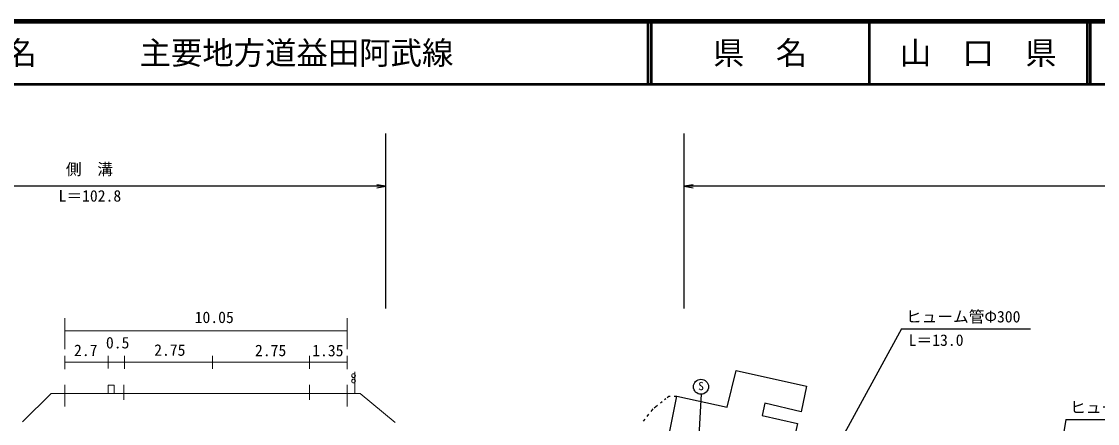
# Model space of a CAD drawing. Units: millimetres, scale not verified. Extents: x 40000 to 680000, y 20000 to 380000.
# Drawn here: x 197914 to 369390, y 315950 to 380000 of the extents above; entities that cross this region are included whole.
import ezdxf
from ezdxf.enums import TextEntityAlignment as Align

# ---------------------------------------------------------------- set-up
doc = ezdxf.new("R2010")
doc.units = ezdxf.units.MM
doc.header["$LTSCALE"] = 1000
for name, color, linetype, lineweight in [('M-BGD', 7, 'Continuous', 25), ('M-STR-HTXT', 7, 'Continuous', 13), ('M-STR-STR3', 7, 'Continuous', 25), ('M-STR-STRC', 7, 'Continuous', 25), ('M-TTL', 2, 'Continuous', 140), ('M-TTL-LINE', 7, 'Continuous', 50), ('M-TTL-TXT', 7, 'Continuous', 13)]:
    doc.layers.add(name, color=color, linetype=linetype, lineweight=lineweight)
doc.styles.add('ＭＳ ゴシック', font='')
doc.styles.get('ＭＳ ゴシック').set_extended_font_data('MS Gothic')

# ---------------------------------------------------------------- blocks, each defined once
blk = doc.blocks.new('open_arrow')
at = {"color": 0, "linetype": 'Continuous', "lineweight": -2}
blk.add_lwpolyline([(7.5, 1.25), (0, 0), (7.5, -1.25)], dxfattribs=at)

msp = doc.modelspace()

# ---------------------------------------------------------------- linework, layer by layer
at = {"layer": 'M-BGD'}
for p, q in [((310366, 318527), (311796, 324400)), ((311796, 324400), (323016, 321915)), ((323016, 321915), (322188, 317811)), ((299522, 306253), (302346, 320296)), ((299725, 319232), (299990, 319440)), ((300403, 319766), (300580, 319905)), ((300806, 320083), (301081, 320299)), ((301081, 320299), (301273, 320299)), ((301939, 320297), (302346, 320296)), ((302346, 320296), (310366, 318527)), ((316352, 319204), (315975, 317209)), ((322188, 317811), (316352, 319204)), ((297619, 317056), (297909, 317420)), ((298238, 317833), (298595, 318281)), ((298725, 318445), (299254, 318861)), ((297037, 316325), (297281, 316632)), ((315975, 317209), (321585, 315966)), ((321585, 315966), (318460, 302186))]:
    msp.add_line(p, q, dxfattribs=at)
at = {"layer": 'M-STR-HTXT'}
for p, q in [((204820, 332723), (204820, 327766)), ((249809, 332721), (249809, 327766)), ((204820, 330721), (249809, 330721)), ((204820, 326711), (204820, 324594)), ((211725, 326734), (211725, 324713)), ((214326, 326734), (214326, 324643)), ((228361, 326734), (228361, 324643)), ((243809, 326721), (243809, 324643)), ((249809, 326711), (249809, 324594)), ((204820, 325721), (249809, 325721)), ((251015, 324165), (251015, 320721)), ((198065, 316235), (202661, 320721)), ((202661, 320721), (251896, 320721)), ((204820, 322108), (204820, 318663)), ((211739, 322047), (212653, 322047)), ((211739, 322047), (211739, 320721)), ((212653, 322047), (212653, 320721)), ((214225, 322085), (214225, 319698)), ((243809, 322108), (243809, 319721)), ((249809, 322108), (249809, 318663)), ((251896, 320721), (257449, 316091))]:
    msp.add_line(p, q, dxfattribs=at)
for centre in [(250835, 323577), (250835, 322712)]:
    msp.add_circle(centre, 300, dxfattribs=at)
at = {"layer": 'M-STR-STR3'}
for p, q in [((255980, 334255), (255980, 362168)), ((303506, 334255), (303506, 362168)), ((255980, 353760), (152751, 353760)), ((569402, 353760), (303506, 353760)), ((338180, 331047), (317897, 294049)), ((338180, 331047), (358726, 331047)), ((364340, 316607), (357317, 273716)), ((364340, 316607), (384886, 316607))]:
    msp.add_line(p, q, dxfattribs=at)
at = {"layer": 'M-STR-STRC'}
msp.add_line((306206, 320602), (304596, 291751), dxfattribs=at)
msp.add_circle((306201, 321802), 1200, dxfattribs=at)
at = {"layer": 'M-TTL'}
msp.add_line((680000, 380000), (40000, 380000), dxfattribs=at)
at = {"layer": 'M-TTL-LINE'}
for p, q in [((297750, 380000), (297750, 370000)), ((298250, 380000), (298250, 370000)), ((333000, 380000), (333000, 370000)), ((367750, 380000), (367750, 370000)), ((368250, 380000), (368250, 370000)), ((40000, 370000), (680000, 370000))]:
    msp.add_line(p, q, dxfattribs=at)

# ---------------------------------------------------------------- block references
at = {"layer": 'M-STR-STR3', "xscale": 193, "yscale": 193, "rotation": 180}
msp.add_blockref('open_arrow', (255980, 353760), dxfattribs=at)
at = {"layer": 'M-STR-STR3', "xscale": 193, "yscale": 193}
msp.add_blockref('open_arrow', (303506, 353760), dxfattribs=at)

# ---------------------------------------------------------------- texts
at = {"layer": 'M-STR-HTXT', "style": 'ＭＳ ゴシック'}
for s, p in [('10.05', (225510, 331404)), ('0.5', (211366, 327358)), ('2.7', (206280, 326142)), ('2.75', (219052, 326185)), ('2.75', (235121, 326124)), ('1.35', (244236, 326110))]:
    msp.add_text(s, height=1833, dxfattribs=at).set_placement(p, align=Align.BOTTOM_LEFT)
at = {"layer": 'M-STR-STR3', "style": 'ＭＳ ゴシック'}
for s, p in [('側\u3000溝', (204984, 355000)), ('L＝102.8', (203818, 350753)), ('ヒューム管Φ300', (338870, 331501)), ('L＝13.0', (339306, 327765)), ('ヒューム管Φ300', (365030, 317061))]:
    msp.add_text(s, height=1833, dxfattribs=at).set_placement(p, align=Align.BOTTOM_LEFT)
at = {"layer": 'M-STR-STRC', "style": 'ＭＳ ゴシック'}
msp.add_text('S', height=1320, dxfattribs=at).set_placement((305761, 320856), align=Align.BOTTOM_LEFT)
at = {"layer": 'M-TTL-TXT', "style": 'ＭＳ ゴシック'}
for s, p in [('路 線 名', (180380, 375000)), ('主要地方道益田阿武線', (216734, 375000))]:
    msp.add_text(s, height=3666, dxfattribs=at).set_placement(p, align=Align.MIDDLE_LEFT)
for s, p in [('県\u3000名', (315625, 375000)), ('山\u3000口\u3000県', (350375, 375000))]:
    msp.add_text(s, height=3666, dxfattribs=at).set_placement(p, align=Align.MIDDLE_CENTER)

doc.saveas('drawing.dxf')
